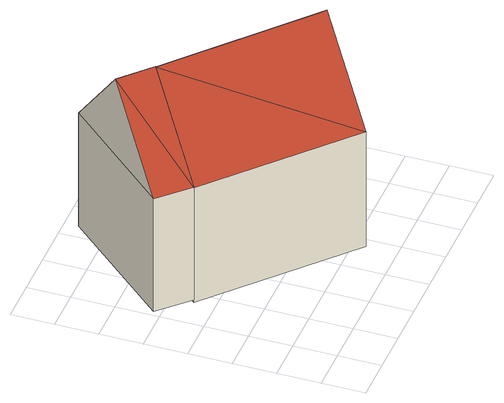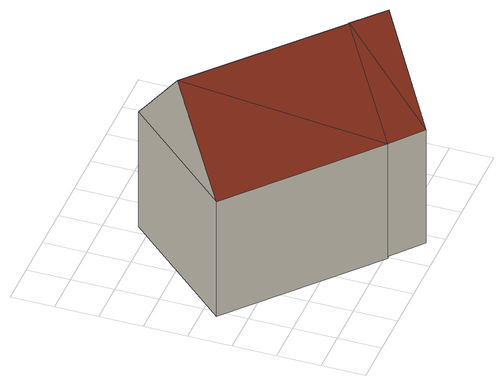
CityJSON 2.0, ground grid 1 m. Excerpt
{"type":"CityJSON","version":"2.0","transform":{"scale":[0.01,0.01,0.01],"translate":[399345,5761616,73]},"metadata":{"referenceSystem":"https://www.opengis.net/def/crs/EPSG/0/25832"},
"CityObjects":{
"building1":{"type":"Building","attributes":{"Gemeindeschluessel":"05515000","Geometrietyp2DReferenz":"3000","function":"51009_1610","roofType":"3100","measuredHeight":5.07},"geometry":[{"type":"Solid","lod":"2","boundaries":[[[[0,1,2,3]],[[4,5,1,0]],[[6,7,5,4]],[[3,2,7,6]],[[0,8,4]],[[6,9,3]],[[8,0,3]],[[3,9,8]],[[4,8,9]],[[9,6,4]],[[1,5,7,2]]]],"semantics":{"surfaces":[{"type":"WallSurface"},{"type":"RoofSurface"},{"type":"GroundSurface"}],"values":[[0,0,0,0,0,0,1,1,1,1,2]]}}]},
"building2":{"type":"Building","attributes":{"Gemeindeschluessel":"05515000","Geometrietyp2DReferenz":"3000","function":"31001_1310","roofType":"3100","measuredHeight":5.12},"geometry":[{"type":"Solid","lod":"2","boundaries":[[[[10,11,12,13]],[[14,15,11,10]],[[16,17,15,14]],[[13,12,17,16]],[[10,18,14]],[[16,19,13]],[[18,10,13]],[[13,19,18]],[[14,18,19]],[[19,16,14]],[[11,15,17,12]]]],"semantics":{"surfaces":[{"type":"WallSurface"},{"type":"RoofSurface"},{"type":"GroundSurface"}],"values":[[0,0,0,0,0,0,1,1,1,1,2]]}}]}
},
"vertices":[
[304,607,393],[304,607,92],[232,667,92],[232,667,393],[73,349,393],[73,349,92],[7,416,393],[7,416,92],[189,478,599],[119,542,599],
[616,334,392],[616,334,86],[304,607,86],[304,607,392],[379,72,392],[379,72,86],[73,349,392],[73,349,86],[498,203,597],[189,478,597]
]}
